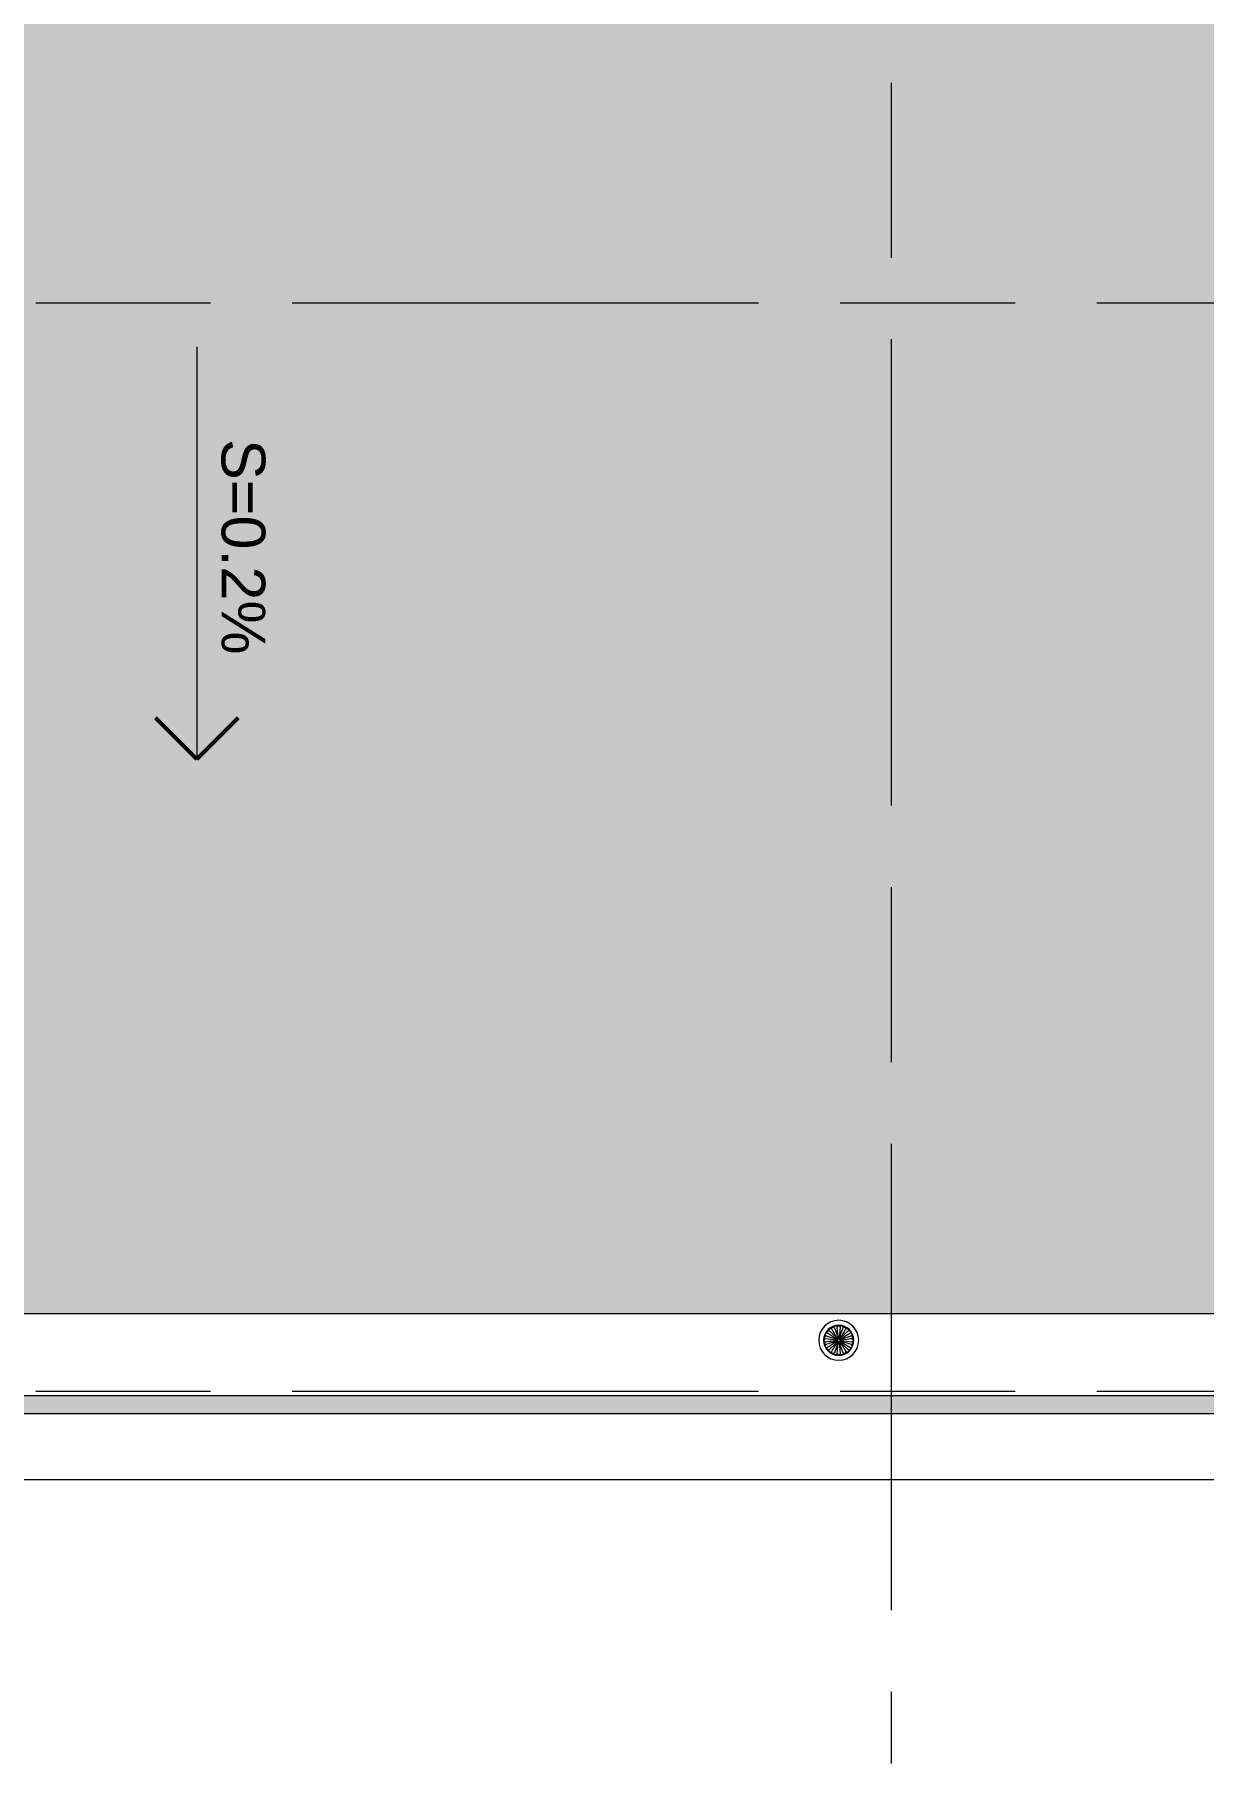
# Model space of a CAD drawing. Header units: millimetres. Extents: x -76261 to 649593, y -304265 to 60256.
# Drawn here: x 199292 to 205307, y -18116 to -9219 of the extents above; entities that cross this region are included whole.
import ezdxf

# ---------------------------------------------------------------- set-up
doc = ezdxf.new("R2010")
doc.units = ezdxf.units.MM
doc.header["$LTSCALE"] = 2000
doc.header["$MEASUREMENT"] = 0
doc.linetypes.add('Centre', pattern=[6.9, 4, -0.7, 1.5, -0.7])
doc.layers.get('0').update_dxf_attribs({"linetype": 'CONTINUOUS'})
for name, color, linetype, lineweight in [('A-ANNO-NOTE', 131, 'CONTINUOUS', 15), ('A-ANNO-NOTE-MEDM', 131, 'CONTINUOUS', 50), ('A-FLOR', 8, 'CONTINUOUS', 15), ('A-FLOR-PATT', 8, 'CONTINUOUS', 15), ('A-GENM', 8, 'CONTINUOUS', 15), ('A-WALL', 8, 'CONTINUOUS', 15), ('A-WALL-PATT', 8, 'CONTINUOUS', 50), ('S-GRID', 14, 'CONTINUOUS', 15)]:
    doc.layers.add(name, color=color, linetype=linetype, lineweight=lineweight)
doc.styles.add('Arial_2', font='arial.ttf', dxfattribs={"height": 270})

# ---------------------------------------------------------------- blocks, each defined once
blk = doc.blocks.new('Basic Wall _ WALL CONCERET-150-PL - ___-10677342-TERRANCE FLOOR PLAN')
at = {"layer": 'A-WALL-PATT'}
blk.add_hatch(color=256, dxfattribs=at).paths.add_polyline_path([(-84207.5, -58316.6), (-54777.5, -58316.6), (-54867.5, -58226.6), (-84117.5, -58226.6)], flags=0)
at = {"layer": 'A-WALL'}
blk.add_line((-54867.5, -58226.6), (-84117.5, -58226.6), dxfattribs=at)
blk = doc.blocks.new('Floor_Trap_with_Dome_Grating_14068 - Floor_Trap_with_Dome_Grating_14068-6042044-TERRANCE FLOOR PLAN')
at = {"layer": 'A-GENM'}
for p, q in [((-12.5, 0.3), (-66.8, 7.6)), ((-64.2, 22.3), (-11.4, 5.2)), ((-11.2, 5.7), (-57.5, 36.2)), ((-48.1, 48), (-8.1, 9.6)), ((-7.6, 10), (-36.1, 57.6)), ((-26.1, 2.1), (-12.5, 0.3)), ((-22.8, 13.4), (-11.2, 5.7)), ((-22.5, 64.1), (-3.1, 12.2)), ((-14.8, 22), (-7.6, 10)), ((-3.1, 12.2), (-8, 25.3)), ((-2.5, 12.3), (-7.5, 67.5)), ((7.5, 67.5), (2.5, 12.3)), ((3.1, 12.2), (22.5, 64.1)), ((8, 25.3), (3.1, 12.2)), ((7.6, 10), (14.8, 22)), ((8.1, 9.6), (48.1, 48)), ((11.2, 5.7), (22.9, 13.4)), ((11.4, 5.2), (64.2, 22.3)), ((12.5, 0.3), (26.4, 2.2)), ((-11.4, -5.2), (-64.2, -22.3)), ((-8.1, -9.6), (-48.1, -48)), ((-12.5, -0.3), (-26.4, -2.2)), ((-11.2, -5.7), (-22.9, -13.4)), ((-3.1, -12.2), (-22.5, -64.1)), ((-7.6, -10), (-14.8, -22)), ((-8, -25.3), (-3.1, -12.2)), ((-7.5, -67.5), (-2.5, -12.3)), ((2.5, -12.3), (7.5, -67.5)), ((3.8, -26.2), (2.5, -12.3)), ((22.5, -64.1), (3.1, -12.2)), ((7.6, -10), (36.1, -57.6)), ((14.8, -22), (7.6, -10)), ((48.1, -48), (8.1, -9.6)), ((11.2, -5.7), (57.5, -36.2)), ((22.8, -13.4), (11.2, -5.7)), ((64.2, -22.3), (11.4, -5.2)), ((12.5, -0.3), (67.5, -7.7)), ((26.4, -2.2), (12.5, -0.3))]:
    blk.add_line(p, q, dxfattribs=at)
at = {"layer": 'A-GENM', "flags": 128}
for points in [[(-73.3, 16), (-73.9, 13.1), (-74.3, 10.1), (-74.7, 7.1), (-74.9, 4.1), (-75, 1.1), (-75, 0)], [(-75, 0), (-74.9, -3), (-74.8, -6), (-74.5, -9), (-74, -11.9), (-73.5, -14.9), (-73.3, -16)], [(-59.1, 46.2), (-60.9, 43.8), (-62.6, 41.3), (-64.2, 38.8), (-65.7, 36.2), (-67.1, 33.5), (-68.4, 30.8), (-69.5, 28.1), (-70.6, 25.3), (-71.6, 22.4), (-72.4, 19.6), (-73, 17.4)], [(-33.2, 67.3), (-35.8, 65.9), (-38.4, 64.4), (-41, 62.8), (-43.5, 61.1), (-45.9, 59.3), (-48.2, 57.4), (-50.5, 55.5), (-52.7, 53.4), (-54.7, 51.3), (-56.8, 49), (-58.2, 47.3)], [(-0.7, 75), (-3.7, 74.9), (-6.7, 74.7), (-9.7, 74.4), (-12.6, 73.9), (-15.6, 73.4), (-18.5, 72.7), (-21.4, 71.9), (-24.3, 71), (-27.1, 69.9), (-29.9, 68.8), (-31.9, 67.9)], [(31.9, 67.9), (29.2, 69.1), (26.4, 70.2), (23.5, 71.2), (20.7, 72.1), (17.8, 72.9), (14.9, 73.5), (11.9, 74), (8.9, 74.5), (5.9, 74.8), (2.9, 74.9), (0.7, 75)], [(36.1, 57.6), (32.3, 51.3), (27.3, 43), (21.4, 33.1), (14.8, 22), (7.6, 10)], [(57.5, 36.2), (51.3, 32.2), (43.3, 26.9), (33.7, 20.6), (22.8, 13.4), (11.2, 5.7)], [(67.5, 7.7), (60.2, 6.7), (50.7, 5.4), (39.3, 3.9), (26.4, 2.2), (12.5, 0.3)], [(58.2, 47.3), (56.3, 49.6), (54.2, 51.8), (52.1, 53.9), (49.9, 56), (47.6, 57.9), (45.3, 59.8), (42.9, 61.6), (40.4, 63.2), (37.8, 64.8), (35.2, 66.2), (33.2, 67.3)], [(73, 17.4), (72.2, 20.3), (71.3, 23.2), (70.4, 26), (69.3, 28.8), (68.1, 31.5), (66.7, 34.2), (65.3, 36.9), (63.8, 39.4), (62.2, 42), (60.4, 44.4), (59.1, 46.2)], [(75, 0), (74.9, 3), (74.8, 6), (74.5, 9), (74, 11.9), (73.5, 14.9), (73.3, 16)], [(73.3, -16), (73.9, -13.1), (74.3, -10.1), (74.7, -7.1), (74.9, -4.1), (75, -1.1), (75, 0)], [(-73, -17.4), (-72.2, -20.3), (-71.3, -23.2), (-70.4, -26), (-69.3, -28.8), (-68.1, -31.5), (-66.7, -34.2), (-65.3, -36.9), (-63.8, -39.4), (-62.2, -42), (-60.4, -44.4), (-59.1, -46.2)], [(-67.5, -7.7), (-60.2, -6.7), (-50.7, -5.4), (-39.3, -3.9), (-26.4, -2.2), (-12.5, -0.3)], [(-58.2, -47.3), (-56.3, -49.6), (-54.2, -51.8), (-52.1, -53.9), (-49.9, -56), (-47.6, -57.9), (-45.3, -59.8), (-42.9, -61.6), (-40.4, -63.2), (-37.8, -64.8), (-35.2, -66.2), (-33.2, -67.3)], [(-57.5, -36.2), (-51.3, -32.2), (-43.3, -26.9), (-33.7, -20.6), (-22.8, -13.4), (-11.2, -5.7)], [(-36.1, -57.6), (-32.3, -51.3), (-27.3, -43), (-21.4, -33.1), (-14.8, -22), (-7.6, -10)], [(-31.9, -67.9), (-29.2, -69.1), (-26.4, -70.2), (-23.5, -71.2), (-20.7, -72.1), (-17.8, -72.9), (-14.9, -73.5), (-11.9, -74), (-8.9, -74.5), (-5.9, -74.8), (-2.9, -74.9), (-0.7, -75)], [(0.7, -75), (3.7, -74.9), (6.7, -74.7), (9.7, -74.4), (12.6, -73.9), (15.6, -73.4), (18.5, -72.7), (21.4, -71.9), (24.3, -71), (27.1, -69.9), (29.9, -68.8), (31.9, -67.9)], [(33.2, -67.3), (35.8, -65.9), (38.4, -64.4), (41, -62.8), (43.5, -61.1), (45.9, -59.3), (48.2, -57.4), (50.5, -55.5), (52.7, -53.4), (54.7, -51.3), (56.8, -49), (58.2, -47.3)], [(59.1, -46.2), (60.9, -43.8), (62.6, -41.3), (64.2, -38.8), (65.7, -36.2), (67.1, -33.5), (68.4, -30.8), (69.5, -28.1), (70.6, -25.3), (71.6, -22.4), (72.4, -19.6), (73, -17.4)]]:
    blk.add_lwpolyline(points, dxfattribs=at)
at = {"layer": 'A-GENM'}
for radius, start, end in [(102.9, 0, 180), (77.9, 0, 180), (75, 156.72843, 158.40594), (7.03, 360, 180), (75, 21.46538, 23.23364), (102.9, 180, 0), (77.9, 180, 0), (75, 201.46538, 203.23364), (7.03, 180, 360), (75, 336.72843, 338.40594)]:
    blk.add_arc((0, 0), radius, start, end, dxfattribs=at)
for points, knots in [([(-66.8, 7.6), (-67.6, 7.7), (-68.9, 8.1), (-70.5, 9.1), (-71.8, 10.4), (-72.5, 11.6), (-72.9, 12.5), (-73.1, 13), (-73.2, 13.4), (-73.2, 13.8), (-73.3, 14.2), (-73.3, 14.6), (-73.3, 14.9), (-73.3, 15.2), (-73.3, 15.6), (-73.3, 15.9), (-73.3, 16)], [-1, -1, -1, -1, -0.857143, -0.714286, -0.571429, -0.428571, -0.357143, -0.321429, -0.285714, -0.25, -0.214286, -0.178571, -0.142857, -0.107143, -0.071429, 0, 0, 0, 0]), ([(-73, 17.4), (-72.9, 17.6), (-72.8, 17.8), (-72.6, 18.2), (-72.5, 18.5), (-72.2, 18.9), (-72, 19.3), (-71.7, 19.6), (-71.5, 19.9), (-71.2, 20.3), (-70.5, 20.9), (-69.5, 21.7), (-67.9, 22.3), (-66.1, 22.6), (-64.8, 22.5), (-64.2, 22.3)], [-1, -1, -1, -1, -0.892857, -0.866071, -0.839286, -0.785714, -0.732143, -0.705357, -0.678571, -0.625, -0.571429, -0.428571, -0.285714, -0.142857, 0, 0, 0, 0]), ([(-70.1, 8.9), (-69.8, 8.6), (-68.9, 8.1), (-67.6, 7.7), (-66.8, 7.6)], [-0.4715564, -0.4715564, -0.4715564, -0.4715564, -0.25, 0, 0, 0, 0]), ([(-57.5, 36.2), (-58, 36.7), (-58.9, 37.6), (-59.8, 39.2), (-60.2, 40.8), (-60.3, 42.2), (-60.2, 43.1), (-60.2, 43.6), (-60.1, 43.9), (-60, 44.3), (-59.8, 44.7), (-59.7, 45), (-59.6, 45.3), (-59.4, 45.6), (-59.3, 45.9), (-59.1, 46.1), (-59.1, 46.2)], [-1, -1, -1, -1, -0.857143, -0.714286, -0.571429, -0.428571, -0.357143, -0.321429, -0.285714, -0.25, -0.214286, -0.178571, -0.142857, -0.107143, -0.071429, 0, 0, 0, 0]), ([(-58.2, 47.3), (-58.1, 47.5), (-57.8, 47.7), (-57.5, 47.9), (-57.3, 48.1), (-56.9, 48.4), (-56.5, 48.7), (-56.1, 48.8), (-55.8, 49), (-55.3, 49.2), (-54.5, 49.4), (-53.2, 49.7), (-51.5, 49.6), (-49.8, 49.1), (-48.6, 48.4), (-48.1, 48)], [-1, -1, -1, -1, -0.892857, -0.866071, -0.839286, -0.785714, -0.732143, -0.705357, -0.678571, -0.625, -0.571429, -0.428571, -0.285714, -0.142857, 0, 0, 0, 0]), ([(-36.1, 57.6), (-36.4, 58.2), (-36.7, 59.4), (-36.9, 61.2), (-36.6, 62.9), (-36.1, 64.2), (-35.6, 64.9), (-35.3, 65.4), (-35.1, 65.6), (-34.8, 65.9), (-34.5, 66.2), (-34.3, 66.5), (-34, 66.7), (-33.8, 66.9), (-33.5, 67.1), (-33.3, 67.2), (-33.2, 67.3)], [-1, -1, -1, -1, -0.857143, -0.714286, -0.571429, -0.428571, -0.357143, -0.321429, -0.285714, -0.25, -0.214286, -0.178571, -0.142857, -0.107143, -0.071429, 0, 0, 0, 0]), ([(-31.9, 67.9), (-31.7, 67.9), (-31.4, 68), (-31, 68.1), (-30.7, 68.2), (-30.2, 68.3), (-29.8, 68.3), (-29.4, 68.3), (-29, 68.3), (-28.5, 68.3), (-27.6, 68.2), (-26.4, 67.8), (-24.9, 67), (-23.6, 65.8), (-22.8, 64.7), (-22.5, 64.1)], [-1, -1, -1, -1, -0.892857, -0.866071, -0.839286, -0.785714, -0.732143, -0.705357, -0.678571, -0.625, -0.571429, -0.428571, -0.285714, -0.142857, 0, 0, 0, 0]), ([(-11.4, 5.2), (-11.2, 5.1), (-10.8, 4.9), (-10.4, 4.5), (-10.2, 4.3), (-10, 4), (-9.9, 3.8), (-9.8, 3.5), (-9.8, 3.3), (-9.7, 3), (-9.7, 2.7), (-9.7, 2.4), (-9.8, 2.1), (-9.9, 1.9), (-10, 1.7), (-10.1, 1.4), (-10.3, 1.2), (-10.4, 1), (-10.6, 0.9), (-10.8, 0.7), (-11.1, 0.5), (-11.7, 0.3), (-12.2, 0.3), (-12.5, 0.3)], [0, 0, 0, 0, 0.111111, 0.166667, 0.222222, 0.25, 0.277778, 0.333333, 0.361111, 0.388889, 0.444444, 0.479167, 0.513889, 0.548611, 0.583333, 0.618056, 0.652778, 0.6875, 0.722222, 0.756944, 0.791667, 0.861111, 1, 1, 1, 1]), ([(-12.5, 0.3), (-12.2, 0.3), (-11.8, 0.3), (-11.3, 0.4), (-11, 0.6), (-10.8, 0.7), (-10.6, 0.9), (-10.4, 1.1), (-10.2, 1.3), (-10, 1.5), (-9.9, 1.8), (-9.8, 2.1), (-9.8, 2.4), (-9.7, 2.6), (-9.7, 2.9), (-9.7, 3.1), (-9.8, 3.4), (-9.9, 3.6), (-10, 3.9), (-10.1, 4.1), (-10.3, 4.4), (-10.7, 4.8), (-11.1, 5.1), (-11.4, 5.2)], [0, 0, 0, 0, 0.111111, 0.166667, 0.222222, 0.25, 0.277778, 0.333333, 0.361111, 0.388889, 0.444444, 0.479167, 0.513889, 0.548611, 0.583333, 0.618056, 0.652778, 0.6875, 0.722222, 0.756944, 0.791667, 0.861111, 1, 1, 1, 1]), ([(-8.1, 9.6), (-7.9, 9.4), (-7.6, 9.1), (-7.4, 8.6), (-7.3, 8.3), (-7.3, 8), (-7.3, 7.7), (-7.3, 7.4), (-7.4, 7.2), (-7.5, 6.9), (-7.6, 6.6), (-7.7, 6.4), (-7.9, 6.2), (-8.1, 6), (-8.3, 5.8), (-8.5, 5.7), (-8.7, 5.5), (-9, 5.5), (-9.2, 5.4), (-9.5, 5.3), (-9.8, 5.3), (-10.4, 5.3), (-10.9, 5.5), (-11.2, 5.7)], [0, 0, 0, 0, 0.111111, 0.166667, 0.222222, 0.25, 0.277778, 0.333333, 0.361111, 0.388889, 0.444444, 0.479167, 0.513889, 0.548611, 0.583333, 0.618056, 0.652778, 0.6875, 0.722222, 0.756944, 0.791667, 0.861111, 1, 1, 1, 1]), ([(-11.2, 5.7), (-10.9, 5.6), (-10.6, 5.4), (-10.2, 5.3), (-10, 5.3), (-9.7, 5.3), (-9.4, 5.3), (-9.1, 5.4), (-8.9, 5.5), (-8.6, 5.6), (-8.4, 5.7), (-8.2, 5.9), (-7.9, 6.1), (-7.8, 6.3), (-7.6, 6.6), (-7.5, 6.8), (-7.4, 7), (-7.4, 7.3), (-7.3, 7.5), (-7.3, 7.8), (-7.3, 8), (-7.3, 8.4), (-7.5, 9), (-7.8, 9.4), (-8.1, 9.6)], [0, 0, 0, 0, 0.111111, 0.138889, 0.166667, 0.222222, 0.25, 0.277778, 0.333333, 0.361111, 0.388889, 0.444444, 0.479167, 0.513889, 0.548611, 0.583333, 0.618056, 0.652778, 0.6875, 0.722222, 0.756944, 0.791667, 0.861111, 1, 1, 1, 1]), ([(-3.1, 12.2), (-3, 11.9), (-2.9, 11.5), (-2.9, 11), (-3, 10.6), (-3.1, 10.4), (-3.2, 10.1), (-3.4, 9.9), (-3.5, 9.7), (-3.7, 9.5), (-4, 9.3), (-4.2, 9.1), (-4.5, 9), (-4.7, 8.9), (-4.9, 8.8), (-5.2, 8.8), (-5.5, 8.8), (-5.7, 8.8), (-6, 8.8), (-6.2, 8.9), (-6.5, 9), (-7.1, 9.3), (-7.4, 9.7), (-7.6, 10)], [0, 0, 0, 0, 0.111111, 0.166667, 0.222222, 0.25, 0.277778, 0.333333, 0.361111, 0.388889, 0.444444, 0.479167, 0.513889, 0.548611, 0.583333, 0.618056, 0.652778, 0.6875, 0.722222, 0.756944, 0.791667, 0.861111, 1, 1, 1, 1]), ([(-7.6, 10), (-7.4, 9.8), (-7.2, 9.5), (-6.9, 9.3), (-6.7, 9.1), (-6.4, 9), (-6.2, 8.9), (-5.9, 8.8), (-5.6, 8.8), (-5.4, 8.8), (-5.1, 8.8), (-4.8, 8.9), (-4.5, 9), (-4.3, 9.1), (-4, 9.2), (-3.8, 9.4), (-3.6, 9.6), (-3.5, 9.7), (-3.3, 9.9), (-3.2, 10.2), (-3.1, 10.4), (-3, 10.7), (-2.9, 11.3), (-3, 11.8), (-3.1, 12.2)], [0, 0, 0, 0, 0.111111, 0.138889, 0.166667, 0.222222, 0.25, 0.277778, 0.333333, 0.361111, 0.388889, 0.444444, 0.479167, 0.513889, 0.548611, 0.583333, 0.618056, 0.652778, 0.6875, 0.722222, 0.756944, 0.791667, 0.861111, 1, 1, 1, 1]), ([(-7.5, 67.5), (-7.5, 68.2), (-7.3, 69.5), (-6.6, 71.2), (-5.7, 72.5), (-4.7, 73.4), (-3.9, 73.9), (-3.4, 74.2), (-3.1, 74.4), (-2.8, 74.5), (-2.4, 74.6), (-2, 74.8), (-1.7, 74.8), (-1.4, 74.9), (-1.1, 75), (-0.8, 75), (-0.7, 75)], [-1, -1, -1, -1, -0.857143, -0.714286, -0.571429, -0.428571, -0.357143, -0.321429, -0.285714, -0.25, -0.214286, -0.178571, -0.142857, -0.107143, -0.071429, 0, 0, 0, 0]), ([(2.5, 12.3), (2.5, 11.9), (2.3, 11.4), (1.9, 10.9), (1.6, 10.6), (1.1, 10.3), (0.4, 10), (-0.4, 10), (-1.2, 10.3), (-1.9, 10.8), (-2.3, 11.5), (-2.5, 12), (-2.5, 12.3)], [-1, -1, -1, -1, -0.833333, -0.791667, -0.75, -0.666667, -0.555556, -0.444444, -0.333333, -0.222222, -0.111111, 0, 0, 0, 0]), ([(-2.5, 12.3), (-2.5, 11.9), (-2.3, 11.4), (-1.9, 10.9), (-1.6, 10.6), (-1.1, 10.3), (-0.4, 10), (0.4, 10), (1.2, 10.3), (1.9, 10.8), (2.3, 11.5), (2.5, 12), (2.5, 12.3)], [-1, -1, -1, -1, -0.833333, -0.791667, -0.75, -0.666667, -0.555556, -0.444444, -0.333333, -0.222222, -0.111111, 0, 0, 0, 0]), ([(0.7, 75), (0.9, 75), (1.2, 74.9), (1.6, 74.9), (1.9, 74.8), (2.4, 74.6), (2.8, 74.5), (3.2, 74.3), (3.5, 74.2), (4, 73.9), (4.7, 73.4), (5.7, 72.5), (6.6, 71.2), (7.3, 69.5), (7.5, 68.2), (7.5, 67.5)], [-1, -1, -1, -1, -0.892857, -0.866071, -0.839286, -0.785714, -0.732143, -0.705357, -0.678571, -0.625, -0.571429, -0.428571, -0.285714, -0.142857, 0, 0, 0, 0]), ([(7.6, 10), (7.4, 9.8), (7.2, 9.5), (6.7, 9.1), (6.4, 9), (6.2, 8.9), (5.9, 8.8), (5.6, 8.8), (5.4, 8.8), (5.1, 8.8), (4.8, 8.9), (4.5, 9), (4.3, 9.1), (4, 9.2), (3.8, 9.4), (3.6, 9.6), (3.5, 9.7), (3.3, 9.9), (3.2, 10.2), (3.1, 10.4), (3, 10.7), (2.9, 11.3), (3, 11.8), (3.1, 12.2)], [0, 0, 0, 0, 0.111111, 0.166667, 0.222222, 0.25, 0.277778, 0.333333, 0.361111, 0.388889, 0.444444, 0.479167, 0.513889, 0.548611, 0.583333, 0.618056, 0.652778, 0.6875, 0.722222, 0.756944, 0.791667, 0.861111, 1, 1, 1, 1]), ([(3.1, 12.2), (3, 11.9), (2.9, 11.5), (2.9, 11), (3, 10.6), (3.1, 10.4), (3.2, 10.1), (3.4, 9.9), (3.5, 9.7), (3.7, 9.5), (4, 9.3), (4.2, 9.1), (4.5, 9), (4.7, 8.9), (4.9, 8.8), (5.2, 8.8), (5.5, 8.8), (5.7, 8.8), (6, 8.8), (6.2, 8.9), (6.5, 9), (7.1, 9.3), (7.4, 9.7), (7.6, 10)], [0, 0, 0, 0, 0.111111, 0.166667, 0.222222, 0.25, 0.277778, 0.333333, 0.361111, 0.388889, 0.444444, 0.479167, 0.513889, 0.548611, 0.583333, 0.618056, 0.652778, 0.6875, 0.722222, 0.756944, 0.791667, 0.861111, 1, 1, 1, 1]), ([(11.2, 5.7), (10.9, 5.6), (10.6, 5.4), (10, 5.3), (9.7, 5.3), (9.4, 5.3), (9.1, 5.4), (8.9, 5.5), (8.6, 5.6), (8.4, 5.7), (8.2, 5.9), (7.9, 6.1), (7.8, 6.3), (7.6, 6.6), (7.5, 6.8), (7.4, 7), (7.4, 7.3), (7.3, 7.5), (7.3, 7.8), (7.3, 8), (7.3, 8.4), (7.5, 9), (7.8, 9.4), (8.1, 9.6)], [0, 0, 0, 0, 0.111111, 0.166667, 0.222222, 0.25, 0.277778, 0.333333, 0.361111, 0.388889, 0.444444, 0.479167, 0.513889, 0.548611, 0.583333, 0.618056, 0.652778, 0.6875, 0.722222, 0.756944, 0.791667, 0.861111, 1, 1, 1, 1]), ([(8.1, 9.6), (7.9, 9.4), (7.6, 9.1), (7.4, 8.6), (7.3, 8.3), (7.3, 8), (7.3, 7.7), (7.3, 7.4), (7.4, 7.2), (7.5, 6.9), (7.6, 6.6), (7.7, 6.4), (7.9, 6.2), (8.1, 6), (8.3, 5.8), (8.5, 5.7), (8.7, 5.5), (9, 5.5), (9.2, 5.4), (9.5, 5.3), (9.8, 5.3), (10.4, 5.3), (10.9, 5.5), (11.2, 5.7)], [0, 0, 0, 0, 0.111111, 0.166667, 0.222222, 0.25, 0.277778, 0.333333, 0.361111, 0.388889, 0.444444, 0.479167, 0.513889, 0.548611, 0.583333, 0.618056, 0.652778, 0.6875, 0.722222, 0.756944, 0.791667, 0.861111, 1, 1, 1, 1]), ([(12.5, 0.3), (12.2, 0.3), (11.8, 0.3), (11.3, 0.4), (11, 0.6), (10.8, 0.7), (10.6, 0.9), (10.4, 1.1), (10.2, 1.3), (10, 1.5), (9.9, 1.8), (9.8, 2.1), (9.8, 2.4), (9.7, 2.6), (9.7, 2.9), (9.7, 3.1), (9.8, 3.4), (9.9, 3.6), (10, 3.9), (10.1, 4.1), (10.3, 4.4), (10.7, 4.8), (11.1, 5.1), (11.4, 5.2)], [0, 0, 0, 0, 0.111111, 0.166667, 0.222222, 0.25, 0.277778, 0.333333, 0.361111, 0.388889, 0.444444, 0.479167, 0.513889, 0.548611, 0.583333, 0.618056, 0.652778, 0.6875, 0.722222, 0.756944, 0.791667, 0.861111, 1, 1, 1, 1]), ([(11.4, 5.2), (11.2, 5.1), (10.8, 4.9), (10.4, 4.5), (10.2, 4.3), (10, 4), (9.9, 3.8), (9.8, 3.5), (9.8, 3.3), (9.7, 3), (9.7, 2.7), (9.7, 2.4), (9.8, 2.1), (9.9, 1.9), (10, 1.7), (10.1, 1.4), (10.3, 1.2), (10.4, 1), (10.6, 0.9), (10.8, 0.7), (11.1, 0.5), (11.7, 0.3), (12.2, 0.3), (12.5, 0.3)], [0, 0, 0, 0, 0.111111, 0.166667, 0.222222, 0.25, 0.277778, 0.333333, 0.361111, 0.388889, 0.444444, 0.479167, 0.513889, 0.548611, 0.583333, 0.618056, 0.652778, 0.6875, 0.722222, 0.756944, 0.791667, 0.861111, 1, 1, 1, 1]), ([(22.5, 64.1), (22.8, 64.7), (23.6, 65.8), (24.9, 67), (26.4, 67.8), (27.7, 68.2), (28.6, 68.3), (29.1, 68.3), (29.5, 68.3), (29.9, 68.3), (30.2, 68.3), (30.6, 68.2), (30.9, 68.2), (31.2, 68.1), (31.6, 68), (31.8, 67.9), (31.9, 67.9)], [-1, -1, -1, -1, -0.857143, -0.714286, -0.571429, -0.428571, -0.357143, -0.321429, -0.285714, -0.25, -0.214286, -0.178571, -0.142857, -0.107143, -0.071429, 0, 0, 0, 0]), ([(33.2, 67.3), (33.3, 67.2), (33.6, 67), (33.9, 66.7), (34.2, 66.5), (34.5, 66.2), (34.9, 65.9), (35.1, 65.6), (35.4, 65.3), (35.6, 64.9), (36.1, 64.1), (36.6, 62.9), (36.9, 61.2), (36.7, 59.4), (36.4, 58.2), (36.1, 57.6)], [-1, -1, -1, -1, -0.892857, -0.866071, -0.839286, -0.785714, -0.732143, -0.705357, -0.678571, -0.625, -0.571429, -0.428571, -0.285714, -0.142857, 0, 0, 0, 0]), ([(48.1, 48), (48.6, 48.4), (49.8, 49.1), (51.5, 49.6), (53.2, 49.7), (54.5, 49.4), (55.4, 49.2), (55.9, 49), (56.2, 48.8), (56.5, 48.6), (56.9, 48.4), (57.2, 48.2), (57.4, 48), (57.7, 47.8), (57.9, 47.6), (58.1, 47.4), (58.2, 47.3)], [-1, -1, -1, -1, -0.857143, -0.714286, -0.571429, -0.428571, -0.357143, -0.321429, -0.285714, -0.25, -0.214286, -0.178571, -0.142857, -0.107143, -0.071429, 0, 0, 0, 0]), ([(59.1, 46.2), (59.2, 46), (59.3, 45.8), (59.5, 45.4), (59.7, 45.1), (59.8, 44.7), (60, 44.2), (60.1, 43.8), (60.2, 43.5), (60.3, 43), (60.3, 42.1), (60.2, 40.8), (59.8, 39.2), (58.9, 37.6), (58, 36.7), (57.5, 36.2)], [-1, -1, -1, -1, -0.892857, -0.866071, -0.839286, -0.785714, -0.732143, -0.705357, -0.678571, -0.625, -0.571429, -0.428571, -0.285714, -0.142857, 0, 0, 0, 0]), ([(64.2, 22.3), (64.8, 22.5), (66.1, 22.6), (67.9, 22.3), (69.5, 21.7), (70.6, 20.9), (71.2, 20.3), (71.6, 19.9), (71.8, 19.6), (72, 19.3), (72.2, 18.9), (72.4, 18.6), (72.6, 18.3), (72.7, 18), (72.8, 17.7), (72.9, 17.5), (73, 17.4)], [-1, -1, -1, -1, -0.857143, -0.714286, -0.571429, -0.428571, -0.357143, -0.321429, -0.285714, -0.25, -0.214286, -0.178571, -0.142857, -0.107143, -0.071429, 0, 0, 0, 0]), ([(73.3, 16), (73.3, 15.8), (73.3, 15.5), (73.3, 15.1), (73.3, 14.7), (73.3, 14.3), (73.2, 13.8), (73.2, 13.4), (73.1, 13.1), (72.9, 12.6), (72.6, 11.7), (72, 10.6), (70.9, 9.4), (69.4, 8.3), (68.2, 7.9), (67.5, 7.7)], [-1, -1, -1, -1, -0.892857, -0.866071, -0.839286, -0.785714, -0.732143, -0.705357, -0.678571, -0.625, -0.571429, -0.428571, -0.285714, -0.142857, 0, 0, 0, 0]), ([(-73.3, -16), (-73.3, -15.8), (-73.3, -15.5), (-73.3, -15.1), (-73.3, -14.7), (-73.3, -14.3), (-73.2, -13.8), (-73.2, -13.4), (-73.1, -13.1), (-72.9, -12.6), (-72.6, -11.7), (-72, -10.6), (-70.9, -9.4), (-69.4, -8.3), (-68.2, -7.9), (-67.5, -7.7)], [-1, -1, -1, -1, -0.892857, -0.866071, -0.839286, -0.785714, -0.732143, -0.705357, -0.678571, -0.625, -0.571429, -0.428571, -0.285714, -0.142857, 0, 0, 0, 0]), ([(-64.2, -22.3), (-64.8, -22.5), (-66.1, -22.6), (-67.9, -22.3), (-69.5, -21.7), (-70.6, -20.9), (-71.2, -20.3), (-71.6, -19.9), (-71.8, -19.6), (-72, -19.3), (-72.2, -18.9), (-72.4, -18.6), (-72.6, -18.3), (-72.7, -18), (-72.8, -17.7), (-72.9, -17.5), (-73, -17.4)], [-1, -1, -1, -1, -0.857143, -0.714286, -0.571429, -0.428571, -0.357143, -0.321429, -0.285714, -0.25, -0.214286, -0.178571, -0.142857, -0.107143, -0.071429, 0, 0, 0, 0]), ([(-59.1, -46.2), (-59.2, -46), (-59.3, -45.8), (-59.5, -45.4), (-59.7, -45.1), (-59.8, -44.7), (-60, -44.2), (-60.1, -43.8), (-60.2, -43.5), (-60.3, -43), (-60.3, -42.1), (-60.2, -40.8), (-59.8, -39.2), (-58.9, -37.6), (-58, -36.7), (-57.5, -36.2)], [-1, -1, -1, -1, -0.892857, -0.866071, -0.839286, -0.785714, -0.732143, -0.705357, -0.678571, -0.625, -0.571429, -0.428571, -0.285714, -0.142857, 0, 0, 0, 0]), ([(-48.1, -48), (-48.6, -48.4), (-49.8, -49.1), (-51.5, -49.6), (-53.2, -49.7), (-54.5, -49.4), (-55.4, -49.2), (-55.9, -49), (-56.2, -48.8), (-56.5, -48.6), (-56.9, -48.4), (-57.2, -48.2), (-57.4, -48), (-57.7, -47.8), (-57.9, -47.6), (-58.1, -47.4), (-58.2, -47.3)], [-1, -1, -1, -1, -0.857143, -0.714286, -0.571429, -0.428571, -0.357143, -0.321429, -0.285714, -0.25, -0.214286, -0.178571, -0.142857, -0.107143, -0.071429, 0, 0, 0, 0]), ([(-33.2, -67.3), (-33.3, -67.2), (-33.6, -67), (-33.9, -66.7), (-34.2, -66.5), (-34.5, -66.2), (-34.9, -65.9), (-35.1, -65.6), (-35.4, -65.3), (-35.6, -64.9), (-36.1, -64.1), (-36.6, -62.9), (-36.9, -61.2), (-36.7, -59.4), (-36.4, -58.2), (-36.1, -57.6)], [-1, -1, -1, -1, -0.892857, -0.866071, -0.839286, -0.785714, -0.732143, -0.705357, -0.678571, -0.625, -0.571429, -0.428571, -0.285714, -0.142857, 0, 0, 0, 0]), ([(-22.5, -64.1), (-22.8, -64.7), (-23.6, -65.8), (-24.9, -67), (-26.4, -67.8), (-27.7, -68.2), (-28.6, -68.3), (-29.1, -68.3), (-29.5, -68.3), (-29.9, -68.3), (-30.2, -68.3), (-30.6, -68.2), (-30.9, -68.2), (-31.2, -68.1), (-31.6, -68), (-31.8, -67.9), (-31.9, -67.9)], [-1, -1, -1, -1, -0.857143, -0.714286, -0.571429, -0.428571, -0.357143, -0.321429, -0.285714, -0.25, -0.214286, -0.178571, -0.142857, -0.107143, -0.071429, 0, 0, 0, 0]), ([(-12.5, -0.3), (-12.2, -0.3), (-11.8, -0.3), (-11.3, -0.4), (-11, -0.6), (-10.8, -0.7), (-10.6, -0.9), (-10.4, -1.1), (-10.2, -1.3), (-10, -1.5), (-9.9, -1.8), (-9.8, -2.1), (-9.8, -2.4), (-9.7, -2.6), (-9.7, -2.9), (-9.7, -3.1), (-9.8, -3.4), (-9.9, -3.6), (-10, -3.9), (-10.1, -4.1), (-10.3, -4.4), (-10.7, -4.8), (-11.1, -5.1), (-11.4, -5.2)], [0, 0, 0, 0, 0.111111, 0.166667, 0.222222, 0.25, 0.277778, 0.333333, 0.361111, 0.388889, 0.444444, 0.479167, 0.513889, 0.548611, 0.583333, 0.618056, 0.652778, 0.6875, 0.722222, 0.756944, 0.791667, 0.861111, 1, 1, 1, 1]), ([(-11.4, -5.2), (-11.2, -5.1), (-10.8, -4.9), (-10.4, -4.5), (-10.2, -4.3), (-10, -4), (-9.9, -3.8), (-9.8, -3.5), (-9.8, -3.3), (-9.7, -3), (-9.7, -2.7), (-9.7, -2.4), (-9.8, -2.1), (-9.9, -1.9), (-10, -1.7), (-10.1, -1.4), (-10.3, -1.2), (-10.4, -1), (-10.6, -0.9), (-10.8, -0.7), (-11.1, -0.5), (-11.7, -0.3), (-12.2, -0.3), (-12.5, -0.3)], [0, 0, 0, 0, 0.111111, 0.166667, 0.222222, 0.25, 0.277778, 0.333333, 0.361111, 0.388889, 0.444444, 0.479167, 0.513889, 0.548611, 0.583333, 0.618056, 0.652778, 0.6875, 0.722222, 0.756944, 0.791667, 0.861111, 1, 1, 1, 1]), ([(-11.2, -5.7), (-10.9, -5.6), (-10.6, -5.4), (-10, -5.3), (-9.7, -5.3), (-9.4, -5.3), (-9.1, -5.4), (-8.9, -5.5), (-8.6, -5.6), (-8.4, -5.7), (-8.2, -5.9), (-7.9, -6.1), (-7.8, -6.3), (-7.6, -6.6), (-7.5, -6.8), (-7.4, -7), (-7.4, -7.3), (-7.3, -7.5), (-7.3, -7.8), (-7.3, -8), (-7.3, -8.4), (-7.5, -9), (-7.8, -9.4), (-8.1, -9.6)], [0, 0, 0, 0, 0.111111, 0.166667, 0.222222, 0.25, 0.277778, 0.333333, 0.361111, 0.388889, 0.444444, 0.479167, 0.513889, 0.548611, 0.583333, 0.618056, 0.652778, 0.6875, 0.722222, 0.756944, 0.791667, 0.861111, 1, 1, 1, 1]), ([(-8.1, -9.6), (-7.9, -9.4), (-7.6, -9.1), (-7.4, -8.6), (-7.3, -8.3), (-7.3, -8), (-7.3, -7.7), (-7.3, -7.4), (-7.4, -7.2), (-7.5, -6.9), (-7.6, -6.6), (-7.7, -6.4), (-7.9, -6.2), (-8.1, -6), (-8.3, -5.8), (-8.5, -5.7), (-8.7, -5.6), (-9, -5.5), (-9.2, -5.4), (-9.5, -5.3), (-9.8, -5.3), (-10.4, -5.3), (-10.9, -5.5), (-11.2, -5.7)], [0, 0, 0, 0, 0.111111, 0.166667, 0.222222, 0.25, 0.277778, 0.333333, 0.361111, 0.388889, 0.444444, 0.479167, 0.513889, 0.548611, 0.583333, 0.618056, 0.652778, 0.6875, 0.722222, 0.756944, 0.791667, 0.861111, 1, 1, 1, 1]), ([(-7.6, -10), (-7.4, -9.8), (-7.2, -9.5), (-6.7, -9.1), (-6.4, -9), (-6.2, -8.9), (-5.9, -8.8), (-5.6, -8.8), (-5.4, -8.8), (-5.1, -8.8), (-4.8, -8.9), (-4.5, -9), (-4.3, -9.1), (-4, -9.2), (-3.8, -9.4), (-3.6, -9.6), (-3.5, -9.7), (-3.3, -10), (-3.2, -10.2), (-3.1, -10.4), (-3, -10.7), (-2.9, -11.3), (-3, -11.8), (-3.1, -12.2)], [0, 0, 0, 0, 0.111111, 0.166667, 0.222222, 0.25, 0.277778, 0.333333, 0.361111, 0.388889, 0.444444, 0.479167, 0.513889, 0.548611, 0.583333, 0.618056, 0.652778, 0.6875, 0.722222, 0.756944, 0.791667, 0.861111, 1, 1, 1, 1]), ([(-3.1, -12.2), (-3, -11.9), (-2.9, -11.5), (-2.9, -11), (-3, -10.6), (-3.1, -10.4), (-3.2, -10.1), (-3.4, -9.9), (-3.5, -9.7), (-3.7, -9.5), (-4, -9.3), (-4.2, -9.1), (-4.5, -9), (-4.7, -8.9), (-4.9, -8.8), (-5.2, -8.8), (-5.5, -8.8), (-5.7, -8.8), (-6, -8.8), (-6.2, -8.9), (-6.5, -9), (-7.1, -9.3), (-7.4, -9.7), (-7.6, -10)], [0, 0, 0, 0, 0.111111, 0.166667, 0.222222, 0.25, 0.277778, 0.333333, 0.361111, 0.388889, 0.444444, 0.479167, 0.513889, 0.548611, 0.583333, 0.618056, 0.652778, 0.6875, 0.722222, 0.756944, 0.791667, 0.861111, 1, 1, 1, 1]), ([(-0.7, -75), (-0.9, -75), (-1.2, -74.9), (-1.6, -74.9), (-1.9, -74.8), (-2.4, -74.6), (-2.8, -74.5), (-3.2, -74.3), (-3.5, -74.2), (-4, -73.9), (-4.7, -73.4), (-5.7, -72.5), (-6.6, -71.2), (-7.3, -69.5), (-7.5, -68.2), (-7.5, -67.5)], [-1, -1, -1, -1, -0.892857, -0.866071, -0.839286, -0.785714, -0.732143, -0.705357, -0.678571, -0.625, -0.571429, -0.428571, -0.285714, -0.142857, 0, 0, 0, 0]), ([(-2.5, -12.3), (-2.5, -11.9), (-2.3, -11.4), (-1.9, -10.9), (-1.6, -10.6), (-1.1, -10.3), (-0.4, -10), (0.4, -10), (1.2, -10.3), (1.9, -10.8), (2.3, -11.5), (2.5, -12), (2.5, -12.3)], [-1, -1, -1, -1, -0.833333, -0.791667, -0.75, -0.666667, -0.555556, -0.444444, -0.333333, -0.222222, -0.111111, 0, 0, 0, 0]), ([(2.5, -12.3), (2.5, -11.9), (2.3, -11.4), (1.9, -10.9), (1.6, -10.6), (1.1, -10.3), (0.4, -10), (-0.4, -10), (-1.2, -10.3), (-1.9, -10.8), (-2.3, -11.5), (-2.5, -12), (-2.5, -12.3)], [-1, -1, -1, -1, -0.833333, -0.791667, -0.75, -0.666667, -0.555556, -0.444444, -0.333333, -0.222222, -0.111111, 0, 0, 0, 0]), ([(7.5, -67.5), (7.5, -68.2), (7.3, -69.5), (6.6, -71.2), (5.7, -72.5), (4.7, -73.4), (3.9, -73.9), (3.4, -74.2), (3.1, -74.4), (2.8, -74.5), (2.4, -74.6), (2, -74.8), (1.7, -74.8), (1.4, -74.9), (1.1, -75), (0.8, -75), (0.7, -75)], [-1, -1, -1, -1, -0.857143, -0.714286, -0.571429, -0.428571, -0.357143, -0.321429, -0.285714, -0.25, -0.214286, -0.178571, -0.142857, -0.107143, -0.071429, 0, 0, 0, 0]), ([(3.1, -12.2), (3, -11.9), (2.9, -11.5), (2.9, -11), (3, -10.6), (3.1, -10.4), (3.2, -10.1), (3.4, -9.9), (3.5, -9.7), (3.7, -9.5), (4, -9.3), (4.2, -9.1), (4.5, -9), (4.7, -8.9), (4.9, -8.8), (5.2, -8.8), (5.5, -8.8), (5.7, -8.8), (6, -8.8), (6.2, -8.9), (6.5, -9), (7.1, -9.3), (7.4, -9.7), (7.6, -10)], [0, 0, 0, 0, 0.111111, 0.166667, 0.222222, 0.25, 0.277778, 0.333333, 0.361111, 0.388889, 0.444444, 0.479167, 0.513889, 0.548611, 0.583333, 0.618056, 0.652778, 0.6875, 0.722222, 0.756944, 0.791667, 0.861111, 1, 1, 1, 1]), ([(7.6, -10), (7.4, -9.8), (7.2, -9.5), (6.9, -9.3), (6.7, -9.1), (6.4, -9), (6.2, -8.9), (5.9, -8.8), (5.6, -8.8), (5.4, -8.8), (5.1, -8.8), (4.8, -8.9), (4.5, -9), (4.3, -9.1), (4, -9.2), (3.8, -9.4), (3.6, -9.6), (3.5, -9.7), (3.3, -10), (3.2, -10.2), (3.1, -10.4), (3, -10.7), (2.9, -11.3), (3, -11.8), (3.1, -12.2)], [0, 0, 0, 0, 0.111111, 0.138889, 0.166667, 0.222222, 0.25, 0.277778, 0.333333, 0.361111, 0.388889, 0.444444, 0.479167, 0.513889, 0.548611, 0.583333, 0.618056, 0.652778, 0.6875, 0.722222, 0.756944, 0.791667, 0.861111, 1, 1, 1, 1]), ([(8.1, -9.6), (7.9, -9.4), (7.6, -9.1), (7.4, -8.6), (7.3, -8.3), (7.3, -8), (7.3, -7.7), (7.3, -7.4), (7.4, -7.2), (7.5, -6.9), (7.6, -6.6), (7.7, -6.4), (7.9, -6.2), (8.1, -6), (8.3, -5.8), (8.5, -5.7), (8.7, -5.6), (9, -5.5), (9.2, -5.4), (9.5, -5.3), (9.8, -5.3), (10.4, -5.3), (10.9, -5.5), (11.2, -5.7)], [0, 0, 0, 0, 0.111111, 0.166667, 0.222222, 0.25, 0.277778, 0.333333, 0.361111, 0.388889, 0.444444, 0.479167, 0.513889, 0.548611, 0.583333, 0.618056, 0.652778, 0.6875, 0.722222, 0.756944, 0.791667, 0.861111, 1, 1, 1, 1]), ([(11.2, -5.7), (10.9, -5.6), (10.6, -5.4), (10.2, -5.3), (10, -5.3), (9.7, -5.3), (9.4, -5.3), (9.1, -5.4), (8.9, -5.5), (8.6, -5.6), (8.4, -5.7), (8.2, -5.9), (7.9, -6.1), (7.8, -6.3), (7.6, -6.6), (7.5, -6.8), (7.4, -7), (7.4, -7.3), (7.3, -7.5), (7.3, -7.8), (7.3, -8), (7.3, -8.4), (7.5, -9), (7.8, -9.4), (8.1, -9.6)], [0, 0, 0, 0, 0.111111, 0.138889, 0.166667, 0.222222, 0.25, 0.277778, 0.333333, 0.361111, 0.388889, 0.444444, 0.479167, 0.513889, 0.548611, 0.583333, 0.618056, 0.652778, 0.6875, 0.722222, 0.756944, 0.791667, 0.861111, 1, 1, 1, 1]), ([(11.4, -5.2), (11.2, -5.1), (10.8, -4.9), (10.4, -4.5), (10.2, -4.3), (10, -4), (9.9, -3.8), (9.8, -3.5), (9.8, -3.3), (9.7, -3), (9.7, -2.7), (9.7, -2.4), (9.8, -2.1), (9.9, -1.9), (10, -1.7), (10.1, -1.4), (10.3, -1.2), (10.4, -1), (10.6, -0.9), (10.8, -0.7), (11.1, -0.5), (11.7, -0.3), (12.2, -0.3), (12.5, -0.3)], [0, 0, 0, 0, 0.111111, 0.166667, 0.222222, 0.25, 0.277778, 0.333333, 0.361111, 0.388889, 0.444444, 0.479167, 0.513889, 0.548611, 0.583333, 0.618056, 0.652778, 0.6875, 0.722222, 0.756944, 0.791667, 0.861111, 1, 1, 1, 1]), ([(12.5, -0.3), (12.2, -0.3), (11.8, -0.3), (11.3, -0.4), (11, -0.6), (10.8, -0.7), (10.6, -0.9), (10.4, -1.1), (10.2, -1.3), (10, -1.5), (9.9, -1.8), (9.8, -2.1), (9.8, -2.4), (9.7, -2.6), (9.7, -2.9), (9.7, -3.1), (9.8, -3.4), (9.9, -3.6), (10, -3.9), (10.1, -4.1), (10.3, -4.4), (10.7, -4.8), (11.1, -5.1), (11.4, -5.2)], [0, 0, 0, 0, 0.111111, 0.166667, 0.222222, 0.25, 0.277778, 0.333333, 0.361111, 0.388889, 0.444444, 0.479167, 0.513889, 0.548611, 0.583333, 0.618056, 0.652778, 0.6875, 0.722222, 0.756944, 0.791667, 0.861111, 1, 1, 1, 1]), ([(31.9, -67.9), (31.7, -67.9), (31.4, -68), (31, -68.1), (30.7, -68.2), (30.2, -68.3), (29.8, -68.3), (29.4, -68.3), (29, -68.3), (28.5, -68.3), (27.6, -68.2), (26.4, -67.8), (24.9, -67), (23.6, -65.8), (22.8, -64.7), (22.5, -64.1)], [-1, -1, -1, -1, -0.892857, -0.866071, -0.839286, -0.785714, -0.732143, -0.705357, -0.678571, -0.625, -0.571429, -0.428571, -0.285714, -0.142857, 0, 0, 0, 0]), ([(36.1, -57.6), (36.4, -58.2), (36.7, -59.4), (36.9, -61.2), (36.6, -62.9), (36.1, -64.2), (35.6, -64.9), (35.3, -65.4), (35.1, -65.6), (34.8, -65.9), (34.5, -66.2), (34.3, -66.5), (34, -66.7), (33.8, -66.9), (33.5, -67.1), (33.3, -67.2), (33.2, -67.3)], [-1, -1, -1, -1, -0.857143, -0.714286, -0.571429, -0.428571, -0.357143, -0.321429, -0.285714, -0.25, -0.214286, -0.178571, -0.142857, -0.107143, -0.071429, 0, 0, 0, 0]), ([(58.2, -47.3), (58.1, -47.5), (57.8, -47.7), (57.5, -47.9), (57.3, -48.1), (56.9, -48.4), (56.5, -48.7), (56.1, -48.8), (55.8, -49), (55.3, -49.2), (54.5, -49.4), (53.2, -49.7), (51.5, -49.6), (49.8, -49.1), (48.6, -48.4), (48.1, -48)], [-1, -1, -1, -1, -0.892857, -0.866071, -0.839286, -0.785714, -0.732143, -0.705357, -0.678571, -0.625, -0.571429, -0.428571, -0.285714, -0.142857, 0, 0, 0, 0]), ([(57.5, -36.2), (58, -36.7), (58.9, -37.6), (59.8, -39.2), (60.2, -40.8), (60.3, -42.2), (60.2, -43.1), (60.2, -43.6), (60.1, -43.9), (60, -44.3), (59.8, -44.7), (59.7, -45), (59.6, -45.3), (59.4, -45.6), (59.3, -45.9), (59.1, -46.1), (59.1, -46.2)], [-1, -1, -1, -1, -0.857143, -0.714286, -0.571429, -0.428571, -0.357143, -0.321429, -0.285714, -0.25, -0.214286, -0.178571, -0.142857, -0.107143, -0.071429, 0, 0, 0, 0]), ([(73, -17.4), (72.9, -17.6), (72.8, -17.8), (72.6, -18.2), (72.5, -18.5), (72.2, -18.9), (72, -19.3), (71.7, -19.6), (71.5, -19.9), (71.2, -20.3), (70.5, -20.9), (69.5, -21.7), (67.9, -22.3), (66.1, -22.6), (64.8, -22.5), (64.2, -22.3)], [-1, -1, -1, -1, -0.892857, -0.866071, -0.839286, -0.785714, -0.732143, -0.705357, -0.678571, -0.625, -0.571429, -0.428571, -0.285714, -0.142857, 0, 0, 0, 0]), ([(67.5, -7.7), (68.2, -7.9), (69.4, -8.3), (70.9, -9.4), (72, -10.6), (72.6, -11.8), (73, -12.7), (73.1, -13.2), (73.2, -13.5), (73.3, -13.9), (73.3, -14.3), (73.3, -14.7), (73.3, -15), (73.3, -15.3), (73.3, -15.6), (73.3, -15.9), (73.3, -16)], [-1, -1, -1, -1, -0.857143, -0.714286, -0.571429, -0.428571, -0.357143, -0.321429, -0.285714, -0.25, -0.214286, -0.178571, -0.142857, -0.107143, -0.071429, 0, 0, 0, 0])]:
    blk.add_open_spline(points, degree=3, knots=knots, dxfattribs=at)
for points in [[(-64.2, 22.3), (-65.4, 22.6), (-66.4, 22.5), (-67.2, 22.4)], [(-59.4, 38.5), (-59, 37.9), (-58.5, 37), (-57.5, 36.2)], [(-48.1, 48), (-49.1, 48.8), (-50.1, 49.1), (-50.8, 49.3)], [(-36.8, 60.5), (-36.8, 59.8), (-36.6, 58.7), (-36.1, 57.6)], [(-22.5, 64.1), (-23.1, 65.3), (-23.8, 66), (-24.4, 66.5)], [(-6.9, 70.5), (-7.2, 69.8), (-7.5, 68.8), (-7.5, 67.5)], [(7.5, 67.5), (7.5, 68.8), (7.2, 69.8), (6.9, 70.5)], [(24.4, 66.5), (23.8, 66), (23.1, 65.3), (22.5, 64.1)], [(36.1, 57.6), (36.6, 58.7), (36.8, 59.8), (36.8, 60.5)], [(50.8, 49.3), (50.1, 49.1), (49.1, 48.8), (48.1, 48)], [(57.5, 36.2), (58.5, 37), (59, 37.9), (59.4, 38.5)], [(67.2, 22.4), (66.4, 22.5), (65.4, 22.6), (64.2, 22.3)], [(67.5, 7.7), (68.8, 8), (69.6, 8.5), (70.2, 9)], [(-67.5, -7.7), (-68.8, -8), (-69.6, -8.5), (-70.2, -9)], [(-67.2, -22.4), (-66.4, -22.5), (-65.4, -22.6), (-64.2, -22.3)], [(-57.5, -36.2), (-58.5, -37), (-59, -37.9), (-59.4, -38.5)], [(-50.8, -49.3), (-50.1, -49.1), (-49.1, -48.8), (-48.1, -48)], [(-36.1, -57.6), (-36.6, -58.7), (-36.8, -59.8), (-36.8, -60.5)], [(-24.4, -66.5), (-23.8, -66), (-23.1, -65.3), (-22.5, -64.1)], [(-7.5, -67.5), (-7.5, -68.8), (-7.2, -69.8), (-6.9, -70.5)], [(6.9, -70.5), (7.2, -69.8), (7.5, -68.8), (7.5, -67.5)], [(22.5, -64.1), (23.1, -65.3), (23.8, -66), (24.4, -66.5)], [(36.8, -60.5), (36.8, -59.8), (36.6, -58.7), (36.1, -57.6)], [(48.1, -48), (49.1, -48.8), (50.1, -49.1), (50.8, -49.3)], [(59.4, -38.5), (59, -37.9), (58.5, -37), (57.5, -36.2)], [(64.2, -22.3), (65.4, -22.6), (66.4, -22.5), (67.2, -22.4)], [(70.2, -9), (69.6, -8.5), (68.8, -8), (67.5, -7.7)]]:
    blk.add_open_spline(points, degree=3, dxfattribs=at)
blk = doc.blocks.new('Fall Arrow - Right Fall Arrow 0_2_-8315432-TERRANCE FLOOR PLAN')
at = {"layer": 'A-ANNO-NOTE'}
blk.add_line((-6.31, 0), (7.827, 0), dxfattribs=at)
at = {"layer": 'A-ANNO-NOTE-MEDM'}
for p, q in [((7.829, 0.002), (6.415, 1.417)), ((6.415, -1.412), (7.829, 0.002))]:
    blk.add_line(p, q, dxfattribs=at)
blk = doc.blocks.new('Xrexf_Office')
at = {"layer": 'A-FLOR-PATT'}
h = blk.add_hatch(dxfattribs=at)
h.set_pattern_fill('FP_4', color=256, style=0, pattern_type=2)
h.set_pattern_definition([(0, (276192.53, 42001.64), (1219.2, 304.8), [50.292, -864.108, 50.292, -864.108, -4876.8]), (0, (276192.53, 42001.64), (1219.2, 304.8), [-1828.8, 50.292, -1778.508, 50.292, -864.108, -2133.6]), (0, (276192.53, 42001.64), (1219.2, 304.8), [-4572, 50.292, -559.308, 50.292, -1473.708]), (120, (276649.73, 42154.04), (-873.5645, 903.4582), [50.292, -864.108, 50.292, -864.108, -4876.8]), (120, (276649.73, 42154.04), (-873.5645, 903.4582), [-1828.8, 50.292, -1778.508, 50.292, -864.108, -2133.6]), (120, (276649.73, 42154.04), (-873.5645, 903.4582), [-4572, 50.292, -559.308, 50.292, -1473.708]), (240, (276802.13, 42763.64), (-345.6355, -1208.2582), [50.292, -864.108, 50.292, -864.108, -4876.8]), (240, (276802.13, 42763.64), (-345.6355, -1208.2582), [-1828.8, 50.292, -1778.508, 50.292, -864.108, -2133.6]), (240, (276802.13, 42763.64), (-345.6355, -1208.2582), [-4572, 50.292, -559.308, 50.292, -1473.708])])
h.paths.add_polyline_path([(192500, -15800), (220900, -15800), (220900, 115), (197835, 115), (197835, -1585), (196315, -1585), (196315, 115), (192340, 115), (192340, -6270), (193256, -6270), (193256, -6308), (192340, -6308), (192340, -6890), (192500, -6890), (192500, -15560.6)], flags=0)
h.paths.add_polyline_path([(197648, -1398), (197648, 0), (196502, 0), (196503, -1398), (197577.7, -1398)], flags=0)
h.paths.add_polyline_path([(197500, -1350), (196650, -1350), (196650, -150), (197500, -150), (197500, -1250)], flags=0)
at = {"layer": 'A-FLOR'}
blk.add_line((192500, -15800), (220900, -15800), dxfattribs=at)
at = {"layer": 'A-WALL'}
for p, q in [((191985, -16315), (221415, -16315)), ((191645, -16655), (221755, -16655))]:
    blk.add_line(p, q, dxfattribs=at)
at = {"layer": 'S-GRID', "linetype": 'Centre', "ltscale": 0.3}
for p, q in [((203700, 5772.9), (203700, -18116.3)), ((184057.9, -10600), (224669.6, -10600)), ((184057.9, -16200), (224669.6, -16200))]:
    blk.add_line(p, q, dxfattribs=at)
at = {"layer": 'A-FLOR', "xscale": 150, "yscale": 150, "zscale": 150, "rotation": 270}
blk.add_blockref('Fall Arrow - Right Fall Arrow 0_2_-8315432-TERRANCE FLOOR PLAN', (200126.4, -11772.9), dxfattribs=at)
at = {"layer": 'A-FLOR', "rotation": 180}
blk.add_blockref('Floor_Trap_with_Dome_Grating_14068 - Floor_Trap_with_Dome_Grating_14068-6042044-TERRANCE FLOOR PLAN', (203430, -15938.6), dxfattribs=at)
at = {"layer": 'A-WALL'}
blk.add_blockref('Basic Wall _ WALL CONCERET-150-PL - ___-10677342-TERRANCE FLOOR PLAN', (276192.5, 42001.6), dxfattribs=at)
at = {"layer": 'A-FLOR', "insert": (200479, -11300.6), "char_height": 225, "width": 1358.86, "attachment_point": 1, "rotation": 270, "style": 'Arial_2'}
blk.add_mtext('S=0.2%', dxfattribs=at)

msp = doc.modelspace()

# ---------------------------------------------------------------- block references
at = {"linetype": 'ByBlock'}
msp.add_blockref('Xrexf_Office', (0, 0), dxfattribs=at)

doc.saveas('drawing.dxf')
